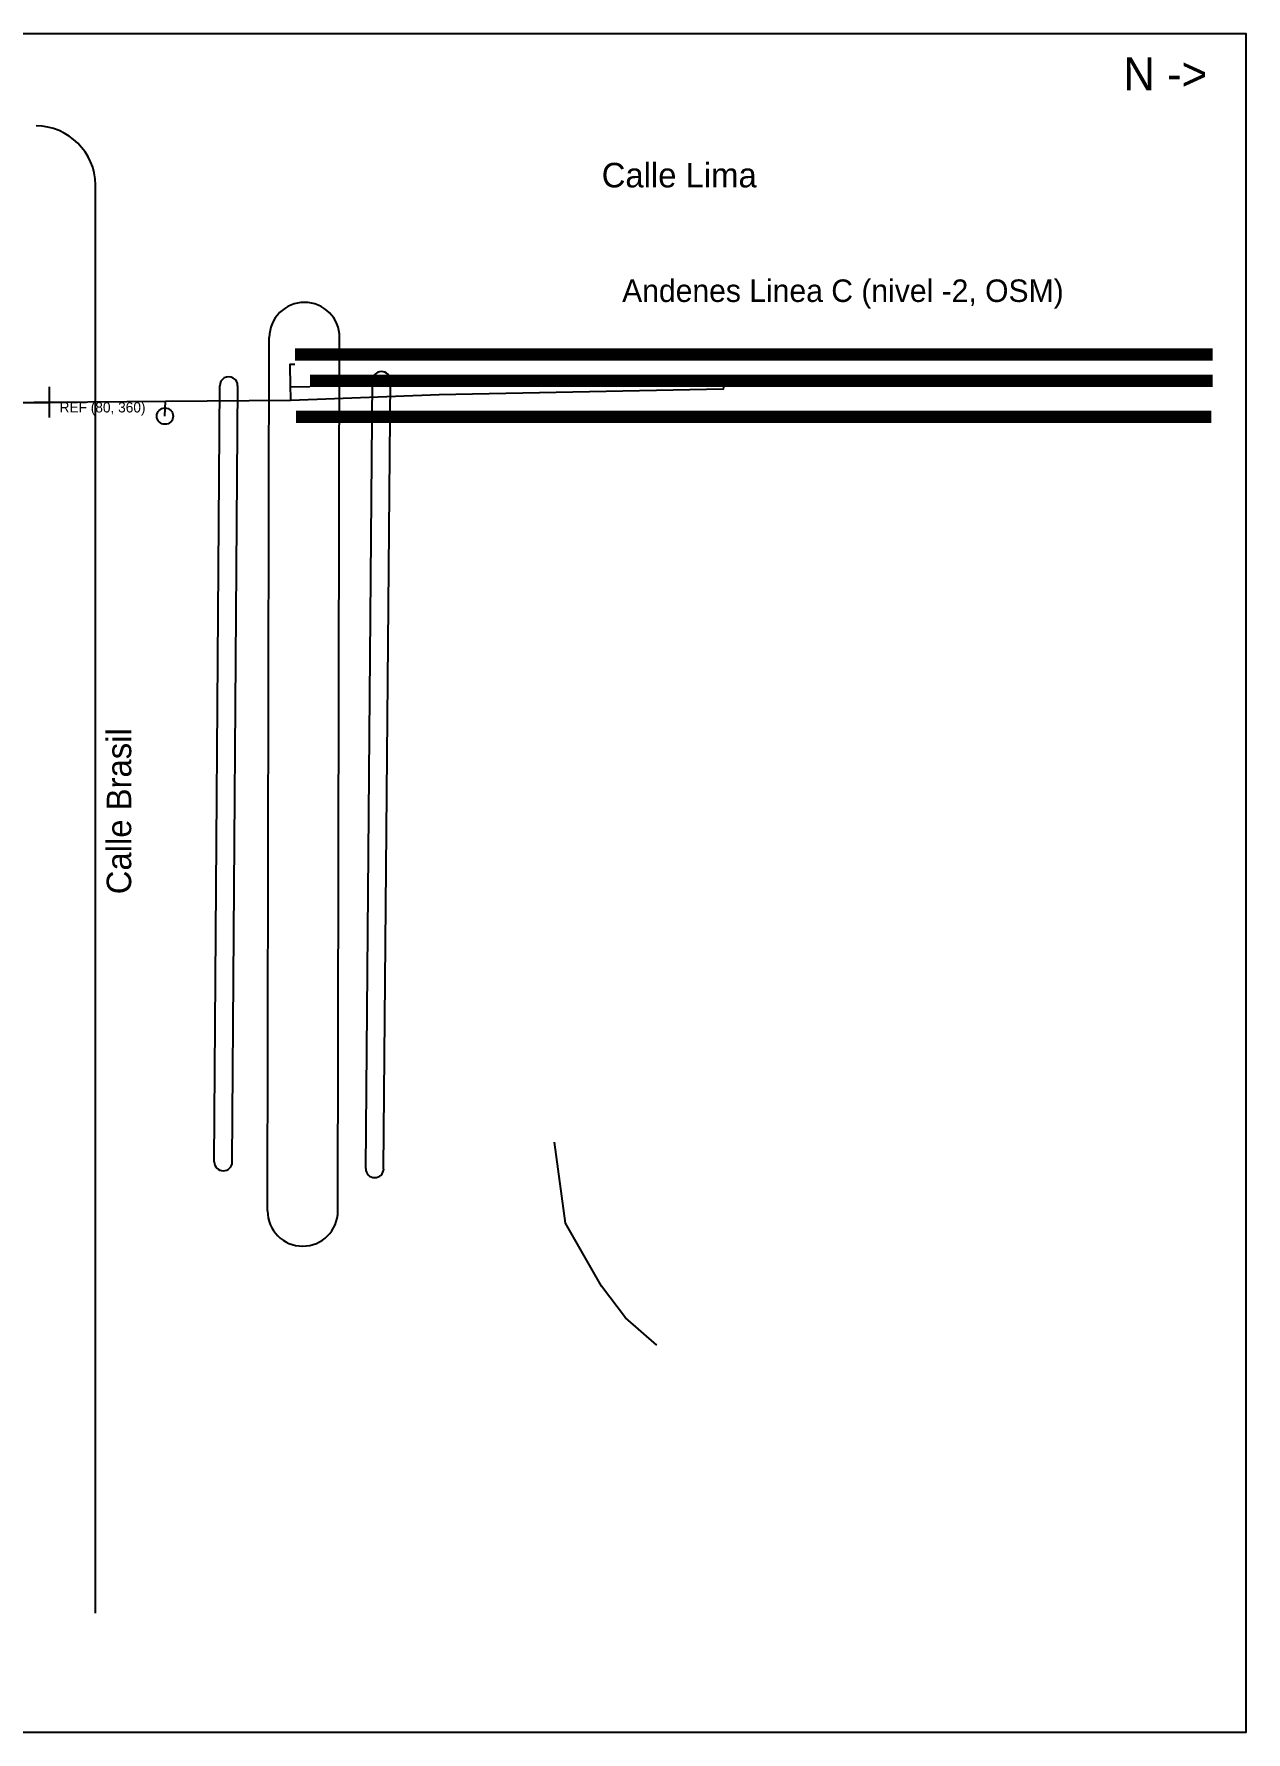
# Model space of a CAD drawing. Header units: metres. Extents: x -115 to 125, y -166 to 0.
# Drawn here: x 6.5 to 125, y -166 to 0 of the extents above; entities that cross this region are included whole.
import ezdxf

# ---------------------------------------------------------------- set-up
doc = ezdxf.new("R2010")
doc.units = ezdxf.units.M
for name, color, linetype in [('BOCAS_OSM', 30, 'Continuous'), ('CALLES', 2, 'CONTINUOUS'), ('LINEA_C_OSM', 5, 'Continuous'), ('MARCO', 9, 'Continuous'), ('PASILLO_OSM', 30, 'Continuous'), ('REFERENCIA', 1, 'Continuous'), ('ROTULOS', 250, 'Continuous')]:
    doc.layers.add(name, color=color, linetype=linetype)

msp = doc.modelspace()

# ---------------------------------------------------------------- linework, layer by layer
at = {"layer": 'BOCAS_OSM'}
msp.add_circle((19.3, -37.36), 0.8, dxfattribs=at)
at = {"layer": 'CALLES', "color": 8}
for p, q in [((12.52, -154.37), (12.52, -14.74)), ((29.34, -115.05), (29.5, -29.67)), ((36.21, -115.06), (36.37, -29.69)), ((24.12, -110.25), (24.65, -34.39)), ((25.87, -110.26), (26.41, -34.4)), ((38.93, -110.91), (39.59, -33.88)), ((38.93, -110.91), (39.59, -33.88)), ((40.68, -110.93), (41.34, -33.89)), ((58.45, -116.27), (57.37, -108.34)), ((61.97, -122.41), (58.45, -116.27)), ((64.34, -125.52), (61.97, -122.41)), ((67.4, -128.17), (64.34, -125.52))]:
    msp.add_line(p, q, dxfattribs=at)
for centre, radius, start, end in [((6.66, -14.85), 5.86, 1.0872, 89.6198), ((32.94, -29.68), 3.44, -0.1101, 179.8899), ((40.46, -33.88), 0.878, -0.49, 179.51), ((25.53, -34.39), 0.878, -0.4027, 179.5973), ((25, -110.26), 0.878, 179.5973, -0.4027), ((39.81, -110.92), 0.878, 179.51, -0.49), ((32.77, -115.06), 3.44, 179.8899, -0.1101)]:
    msp.add_arc(centre, radius, start, end, dxfattribs=at)
at = {"layer": 'LINEA_C_OSM', "const_width": 1.2}
for points in [[(32.01, -31.33), (121.75, -31.33)], [(33.47, -33.91), (121.74, -33.91)], [(32.11, -37.42), (121.6, -37.42)]]:
    msp.add_lwpolyline(points, dxfattribs=at)
at = {"layer": 'MARCO'}
msp.add_lwpolyline([(-115, -166), (125, -166), (125, 0), (-115, 0)], close=True, dxfattribs=at)
at = {"layer": 'PASILLO_OSM'}
for points in [[(31.6, -35.83), (31.6, -35.5), (31.58, -34.54), (31.55, -32.28), (32.01, -32.28)], [(74.02, -33.94), (73.87, -34.72), (46.12, -35.29), (31.6, -35.83), (19.36, -35.94), (7.97, -36.04)], [(33.47, -34.49), (31.58, -34.54)], [(-5.84, -97.43), (0.42, -97.37), (0.81, -36.02), (7.97, -36.04)], [(19.33, -36.61), (19.36, -35.94)], [(19.3, -37.36), (19.33, -36.61)]]:
    msp.add_lwpolyline(points, dxfattribs=at)
at = {"layer": 'REFERENCIA'}
for p, q in [((8, -37.5), (8, -34.5)), ((6.5, -36), (9.5, -36))]:
    msp.add_line(p, q, dxfattribs=at)

# ---------------------------------------------------------------- texts
msp.add_text('REF (80, 360)', height=1, dxfattribs=at).set_placement((9, -37))
at = {"layer": 'ROTULOS'}
for s, height, p in [('N ->', 3.2, (113, -5.5)), ('Calle Lima', 2.4, (62, -15)), ('Andenes Linea C (nivel -2, OSM)', 2.2, (64, -26.2))]:
    msp.add_text(s, height=height, dxfattribs=at).set_placement(p)
msp.add_text('Calle Brasil', height=2.4, rotation=90, dxfattribs=at).set_placement((16, -84.1))

doc.saveas('drawing.dxf')
